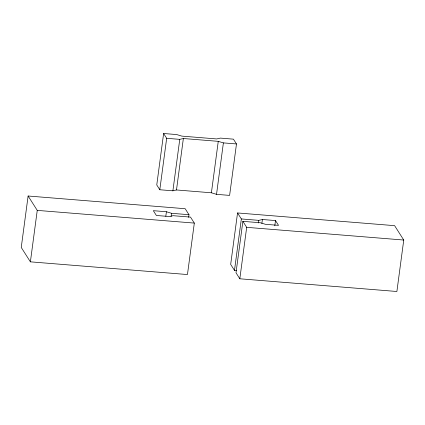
<?xml version="1.0" encoding="UTF-8"?>
<svg xmlns="http://www.w3.org/2000/svg" width="425" height="425" viewBox="0 0 425 425"><rect width="100%" height="100%" fill="white"/><g stroke="black" fill="none" stroke-linecap="round" stroke-linejoin="round"><path stroke-width="0.64" d="M188.992 214.705L185.183 208.718L28.114 196.005L21.25 247.456L30.388 261.837L187.457 274.545L194.321 223.093L190.517 217.106L173.065 215.693L169.463 216.538L156.373 215.475L153.324 210.683L166.414 211.746L171.541 213.297L188.992 214.705L188.647 217.313M30.388 261.837L37.251 210.386L28.114 196.005M163.625 133.508L156.761 184.96L159.805 189.752L172.895 190.809L176.497 189.964L211.4 192.791L216.527 194.342L229.612 195.399L236.481 143.953L233.431 139.156L220.341 138.098L216.745 138.943L181.836 136.117L176.715 134.566L163.625 133.508L166.669 138.3L159.805 189.752M165.808 216.304L166.414 211.746M172.895 190.809L179.759 139.363L183.361 138.518L218.264 141.339L223.391 142.89L236.481 143.953M171.105 216.553L171.541 213.297M176.497 189.964L183.361 138.518M211.4 192.791L218.264 141.339M216.527 194.342L223.391 142.89M237.543 212.952L241.347 218.944L258.804 220.357L262.406 219.512L275.49 220.57L278.54 225.362L265.45 224.304L260.323 222.753L242.872 221.34L236.008 272.792L239.817 278.784L396.886 291.492L403.75 240.04L394.612 225.659L237.543 212.952L230.679 264.403L234.483 270.396L236.422 270.55M234.483 270.396L241.347 218.944M239.817 278.784L246.681 227.333L242.872 221.34M258.453 222.96L258.804 220.357M261.88 223.417L262.406 219.512M274.8 225.781L275.49 220.57M166.669 138.3L179.759 139.363M37.251 210.386L194.321 223.093M246.681 227.333L403.75 240.04"/></g></svg>
